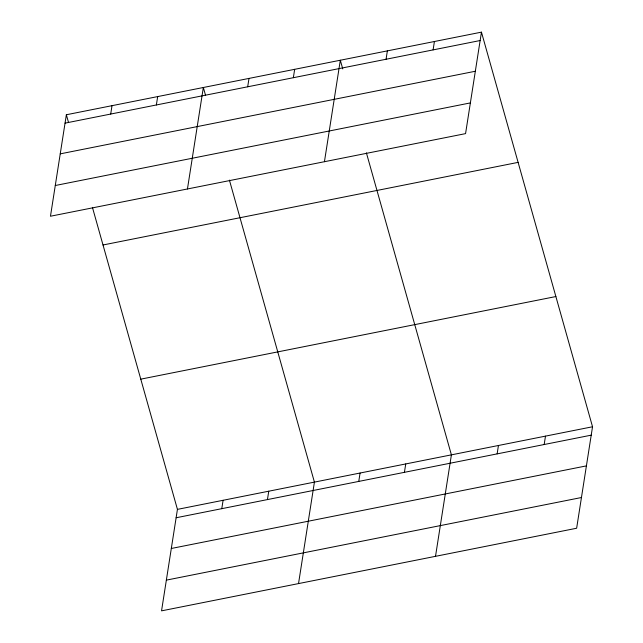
<?xml version="1.0" encoding="UTF-8"?>
<svg xmlns="http://www.w3.org/2000/svg" width="643" height="643" viewBox="0 0 643 643"><rect width="100%" height="100%" fill="white"/><g stroke="black" fill="none" stroke-linecap="round" stroke-linejoin="round"><path stroke-width="0.96" d="M66.358 114.759L50.467 216.233L465.564 133.623L481.454 32.15L66.358 114.759L68.528 122.475M110.7 114.052L112.019 105.669M156.362 104.97L157.68 96.587M187.451 188.97L203.341 87.496L205.511 95.212M92.423 207.359L177.436 509.377L161.546 610.85L576.642 528.241L592.533 426.767L481.454 32.15M247.684 86.797L249.002 78.414M221.779 508.677L223.097 500.294M293.345 77.707L294.663 69.323M267.44 499.587L268.758 491.204M324.434 161.706L340.324 60.233L342.767 68.922M298.529 583.587L314.419 482.121L229.406 180.104M386.057 59.26L387.367 50.877M358.762 481.414L360.08 473.031M433.101 49.897L434.411 41.514M404.423 472.332L405.741 463.941M435.512 556.332L451.402 454.858L366.389 152.841M497.135 453.878L498.446 445.495M544.179 444.514L545.489 436.131M65.039 123.143L480.144 40.533M60.233 153.862L475.33 71.252M55.274 185.514L470.379 102.904M103.009 244.983L518.113 162.374M140.777 379.153L555.882 296.544M177.436 509.377L592.533 426.767M176.118 517.76L591.222 435.158M171.311 548.479L586.408 465.878M166.352 580.131L581.457 497.521"/></g></svg>
